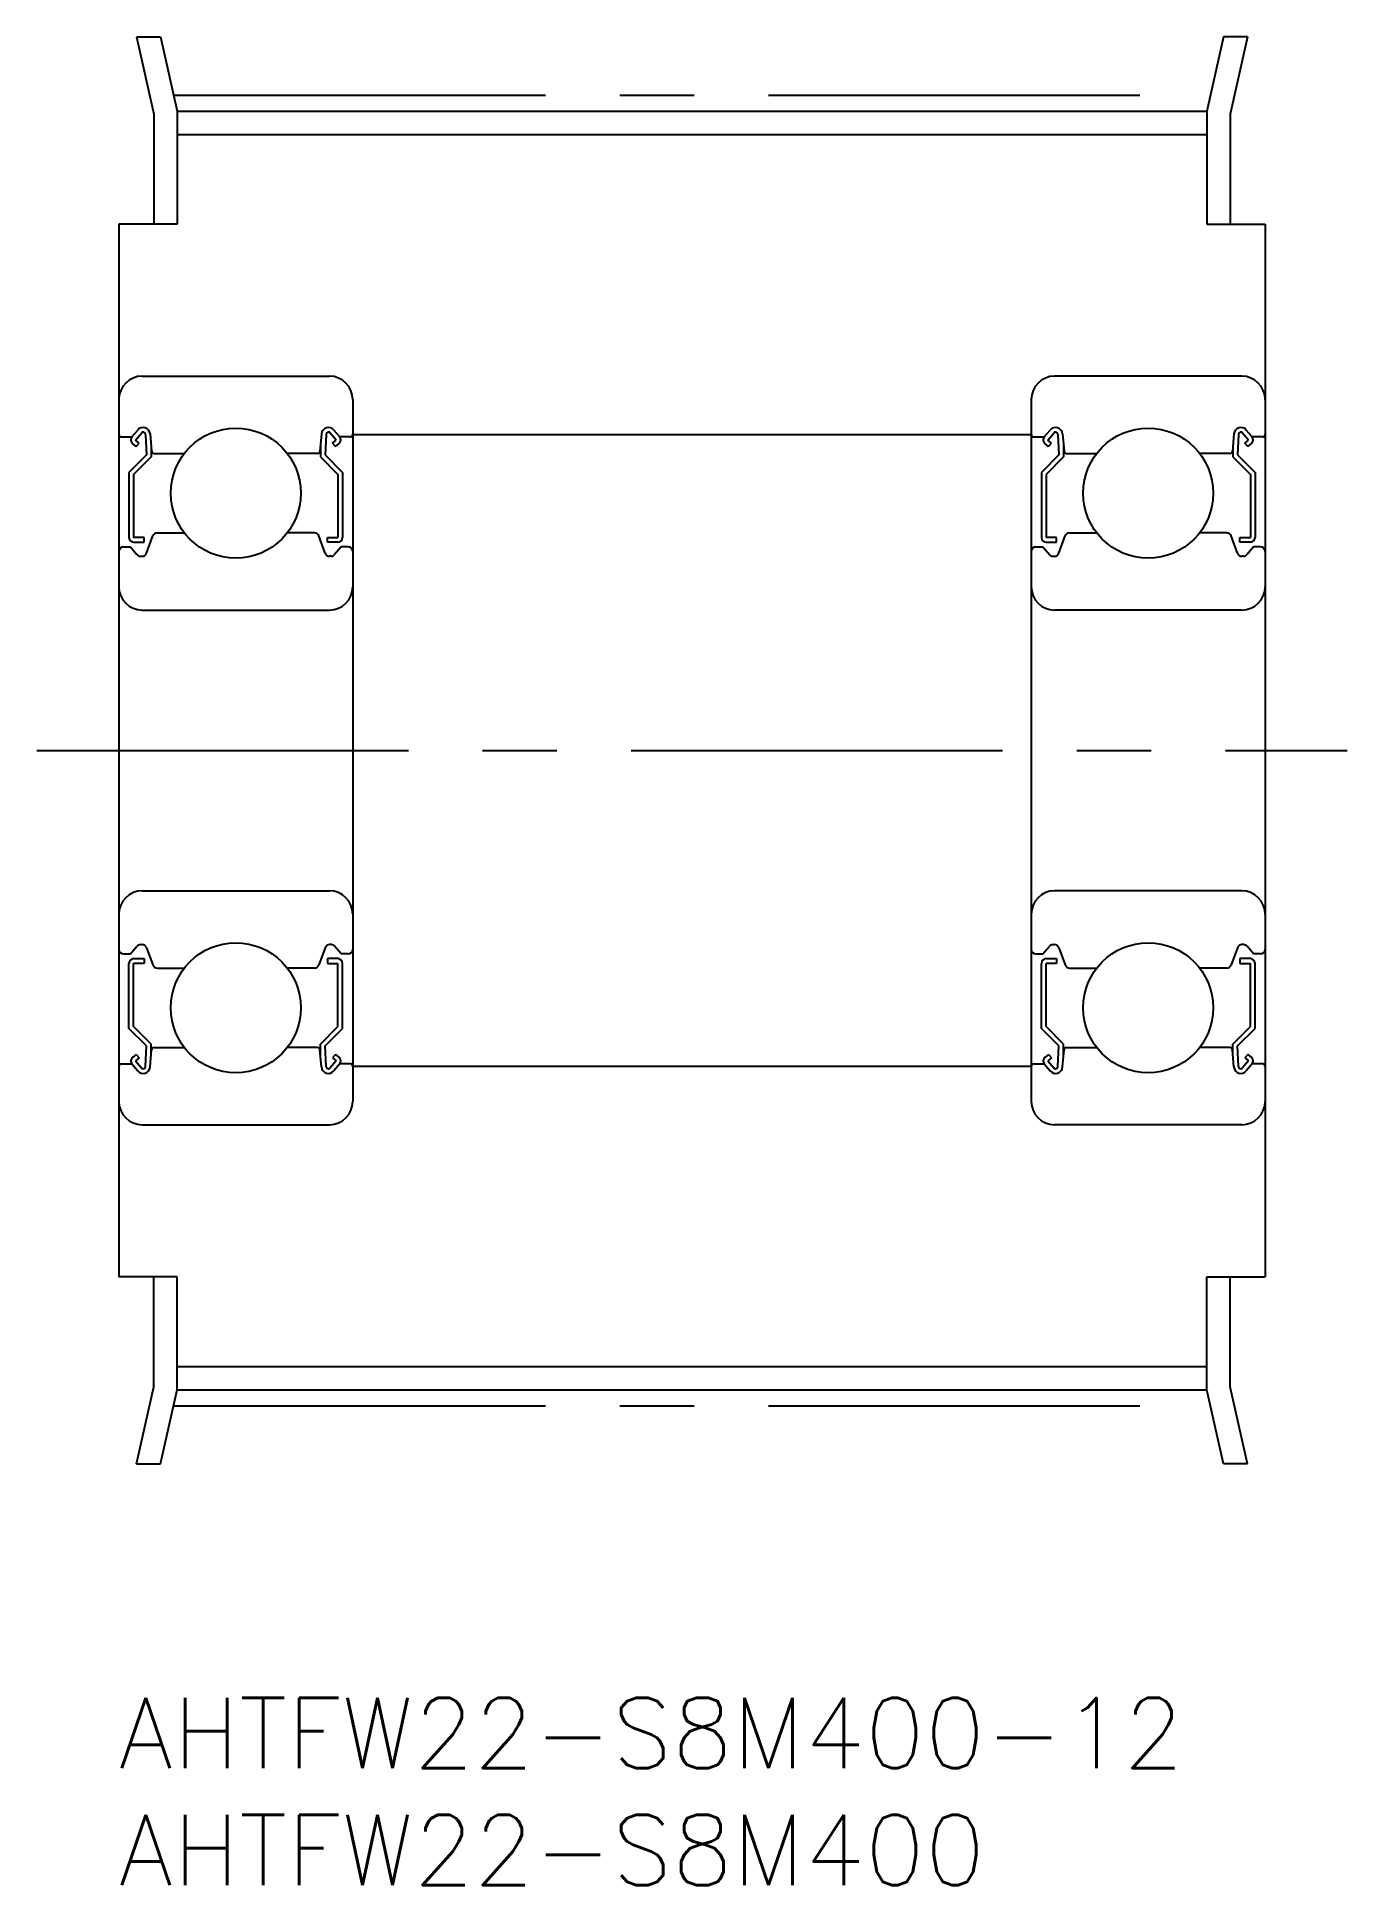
# Model space of a CAD drawing. Extents: x -3.5 to 52.5, y -8 to 71.
import ezdxf

# ---------------------------------------------------------------- set-up
doc = ezdxf.new("R2010")
doc.units = 0
doc.header["$LTSCALE"] = 0.5
doc.linetypes.add('CENTER', pattern=[50.8, 31.75, -6.35, 6.35, -6.35])
for name, color, linetype in [('MSM_CENTER', 1, 'CENTER'), ('MSM_CONTINUOUS', 7, 'CONTINUOUS'), ('MSM_PART_NUMBER', 7, 'CONTINUOUS')]:
    doc.layers.add(name, color=color, linetype=linetype)
doc.styles.get("Standard").update_dxf_attribs({"font": 'txt.shx', "height": 3, "bigfont": 'bigfont.shx'})

# ---------------------------------------------------------------- blocks, each defined once
blk = doc.blocks.new('*U2')
at = {"layer": 'MSM_PART_NUMBER'}
blk.add_text('AHTFW22-S8M400-12', height=3, dxfattribs=at).set_placement((0, -3))
blk = doc.blocks.new('*U3')
at = {"layer": 'MSM_PART_NUMBER'}
blk.add_text('AHTFW22-S8M400', height=3, dxfattribs=at).set_placement((0, -8))

msp = doc.modelspace()

# ---------------------------------------------------------------- linework, layer by layer
at = {"layer": 'MSM_CENTER'}
for p, q in [((2.368, 68.51), (46.632, 68.51)), ((-3.5, 40.5), (52.5, 40.5)), ((2.368, 12.49), (46.632, 12.49))]:
    msp.add_line(p, q, dxfattribs=at)
at = {"layer": 'MSM_CONTINUOUS'}
for p, q in [((0.753, 71), (1.5, 67.702)), ((0.753, 71), (1.784, 71)), ((1.784, 71), (2.5, 67.825)), ((47.216, 71), (46.5, 67.825)), ((48.247, 71), (47.216, 71)), ((48.247, 71), (47.5, 67.702)), ((1.5, 67.702), (1.5, 63)), ((2.5, 67.825), (2.5, 63)), ((2.5, 67.825), (46.5, 67.825)), ((46.5, 67.825), (46.5, 63)), ((47.5, 67.702), (47.5, 63)), ((2.5, 66.83), (46.5, 66.83)), ((2.5, 63), (0, 63)), ((0, 63), (0, 18)), ((46.5, 63), (49, 63)), ((49, 63), (49, 18)), ((1, 56.5), (9, 56.5)), ((48, 56.5), (40, 56.5)), ((10, 55.5), (10, 25.5)), ((39, 55.5), (39, 25.5)), ((0.1, 53.9), (0.56, 53.9)), ((0.56, 53.9), (0.81, 54.197)), ((0.713, 53.771), (0.963, 54.069)), ((0.866, 53.643), (0.713, 53.771)), ((1.14, 54.01), (1.183, 53.133)), ((1.338, 54.031), (1.403, 53.291)), ((8.662, 54.031), (8.597, 53.291)), ((8.86, 54.01), (8.817, 53.133)), ((9.287, 53.771), (9.037, 54.069)), ((9.134, 53.643), (9.287, 53.771)), ((9.44, 53.9), (9.19, 54.197)), ((9.9, 53.9), (9.44, 53.9)), ((10, 54), (39, 54)), ((39.1, 53.9), (39.56, 53.9)), ((39.56, 53.9), (39.81, 54.197)), ((39.713, 53.771), (39.963, 54.069)), ((39.866, 53.643), (39.713, 53.771)), ((40.14, 54.01), (40.183, 53.133)), ((40.338, 54.031), (40.403, 53.291)), ((47.662, 54.031), (47.597, 53.291)), ((47.86, 54.01), (47.817, 53.133)), ((48.287, 53.771), (48.037, 54.069)), ((48.134, 53.643), (48.287, 53.771)), ((48.44, 53.9), (48.19, 54.197)), ((48.9, 53.9), (48.44, 53.9)), ((1.183, 53.133), (0.433, 52.383)), ((0.738, 53.49), (0.585, 53.618)), ((1.383, 53.05), (0.633, 52.3)), ((0.738, 53.49), (0.866, 53.643)), ((1.383, 53.52), (1.383, 53.05)), ((1.503, 53.2), (2.803, 53.2)), ((8.497, 53.2), (7.197, 53.2)), ((8.617, 53.52), (8.617, 53.05)), ((8.617, 53.05), (9.367, 52.3)), ((8.817, 53.133), (9.567, 52.383)), ((9.262, 53.49), (9.134, 53.643)), ((9.262, 53.49), (9.415, 53.618)), ((40.183, 53.133), (39.433, 52.383)), ((39.738, 53.49), (39.585, 53.618)), ((40.383, 53.05), (39.633, 52.3)), ((39.738, 53.49), (39.866, 53.643)), ((40.383, 53.52), (40.383, 53.05)), ((40.503, 53.2), (41.803, 53.2)), ((47.497, 53.2), (46.197, 53.2)), ((47.617, 53.52), (47.617, 53.05)), ((47.617, 53.05), (48.367, 52.3)), ((47.817, 53.133), (48.567, 52.383)), ((48.262, 53.49), (48.134, 53.643)), ((48.262, 53.49), (48.415, 53.618)), ((0.433, 52.383), (0.433, 49.6)), ((0.633, 52.3), (0.633, 49.6)), ((9.367, 52.3), (9.367, 49.6)), ((9.567, 52.383), (9.567, 49.6)), ((39.433, 52.383), (39.433, 49.6)), ((39.633, 52.3), (39.633, 49.6)), ((48.367, 52.3), (48.367, 49.6)), ((48.567, 52.383), (48.567, 49.6)), ((1.638, 49.8), (2.803, 49.8)), ((8.362, 49.8), (7.197, 49.8)), ((40.638, 49.8), (41.803, 49.8)), ((47.362, 49.8), (46.197, 49.8)), ((0.2, 49.2), (0.5, 49.2)), ((0.5, 49.2), (0.776, 48.871)), ((1.083, 49.6), (0.633, 49.6)), ((0.633, 49.4), (1.083, 49.4)), ((1.083, 49.4), (1.083, 49.6)), ((1.182, 48.932), (1.45, 49.668)), ((8.818, 48.932), (8.55, 49.668)), ((8.917, 49.6), (9.367, 49.6)), ((8.917, 49.4), (8.917, 49.6)), ((9.367, 49.4), (8.917, 49.4)), ((9.5, 49.2), (9.224, 48.871)), ((9.8, 49.2), (9.5, 49.2)), ((39.2, 49.2), (39.5, 49.2)), ((39.5, 49.2), (39.776, 48.871)), ((40.083, 49.6), (39.633, 49.6)), ((39.633, 49.4), (40.083, 49.4)), ((40.083, 49.4), (40.083, 49.6)), ((40.182, 48.932), (40.45, 49.668)), ((47.818, 48.932), (47.55, 49.668)), ((47.917, 49.6), (48.367, 49.6)), ((47.917, 49.4), (47.917, 49.6)), ((48.367, 49.4), (47.917, 49.4)), ((48.5, 49.2), (48.224, 48.871)), ((48.8, 49.2), (48.5, 49.2)), ((0.929, 48.8), (0.994, 48.8)), ((9.071, 48.8), (9.006, 48.8)), ((39.929, 48.8), (39.994, 48.8)), ((48.071, 48.8), (48.006, 48.8)), ((1, 46.5), (9, 46.5)), ((48, 46.5), (40, 46.5)), ((1, 34.5), (9, 34.5)), ((48, 34.5), (40, 34.5)), ((0.2, 31.8), (0.5, 31.8)), ((0.5, 31.8), (0.776, 32.129)), ((0.633, 31.6), (1.083, 31.6)), ((0.929, 32.2), (0.994, 32.2)), ((1.083, 31.6), (1.083, 31.4)), ((1.182, 32.068), (1.45, 31.332)), ((8.818, 32.068), (8.55, 31.332)), ((9.367, 31.6), (8.917, 31.6)), ((8.917, 31.6), (8.917, 31.4)), ((9.071, 32.2), (9.006, 32.2)), ((9.5, 31.8), (9.224, 32.129)), ((9.8, 31.8), (9.5, 31.8)), ((39.2, 31.8), (39.5, 31.8)), ((39.5, 31.8), (39.776, 32.129)), ((39.633, 31.6), (40.083, 31.6)), ((39.929, 32.2), (39.994, 32.2)), ((40.083, 31.6), (40.083, 31.4)), ((40.182, 32.068), (40.45, 31.332)), ((47.818, 32.068), (47.55, 31.332)), ((47.917, 31.6), (47.917, 31.4)), ((48.367, 31.6), (47.917, 31.6)), ((48.071, 32.2), (48.006, 32.2)), ((48.5, 31.8), (48.224, 32.129)), ((48.8, 31.8), (48.5, 31.8)), ((0.433, 28.617), (0.433, 31.4)), ((0.633, 28.7), (0.633, 31.4)), ((1.083, 31.4), (0.633, 31.4)), ((1.638, 31.2), (2.803, 31.2)), ((8.362, 31.2), (7.197, 31.2)), ((8.917, 31.4), (9.367, 31.4)), ((9.367, 28.7), (9.367, 31.4)), ((9.567, 28.617), (9.567, 31.4)), ((39.433, 28.617), (39.433, 31.4)), ((40.083, 31.4), (39.633, 31.4)), ((39.633, 28.7), (39.633, 31.4)), ((40.638, 31.2), (41.803, 31.2)), ((47.362, 31.2), (46.197, 31.2)), ((47.917, 31.4), (48.367, 31.4)), ((48.367, 28.7), (48.367, 31.4)), ((48.567, 28.617), (48.567, 31.4)), ((1.183, 27.867), (0.433, 28.617)), ((1.383, 27.95), (0.633, 28.7)), ((8.617, 27.95), (9.367, 28.7)), ((8.817, 27.867), (9.567, 28.617)), ((40.183, 27.867), (39.433, 28.617)), ((40.383, 27.95), (39.633, 28.7)), ((47.617, 27.95), (48.367, 28.7)), ((47.817, 27.867), (48.567, 28.617)), ((1.14, 26.99), (1.183, 27.867)), ((1.338, 26.969), (1.403, 27.709)), ((1.383, 27.48), (1.383, 27.95)), ((1.503, 27.8), (2.803, 27.8)), ((8.497, 27.8), (7.197, 27.8)), ((8.662, 26.969), (8.597, 27.709)), ((8.617, 27.48), (8.617, 27.95)), ((8.86, 26.99), (8.817, 27.867)), ((40.14, 26.99), (40.183, 27.867)), ((40.338, 26.969), (40.403, 27.709)), ((40.383, 27.48), (40.383, 27.95)), ((40.503, 27.8), (41.803, 27.8)), ((47.497, 27.8), (46.197, 27.8)), ((47.662, 26.969), (47.597, 27.709)), ((47.617, 27.48), (47.617, 27.95)), ((47.86, 26.99), (47.817, 27.867)), ((0.1, 27.1), (0.56, 27.1)), ((0.56, 27.1), (0.81, 26.803)), ((0.738, 27.51), (0.585, 27.382)), ((0.866, 27.357), (0.713, 27.229)), ((0.713, 27.229), (0.963, 26.931)), ((0.738, 27.51), (0.866, 27.357)), ((9.287, 27.229), (9.037, 26.931)), ((9.262, 27.51), (9.134, 27.357)), ((9.134, 27.357), (9.287, 27.229)), ((9.44, 27.1), (9.19, 26.803)), ((9.262, 27.51), (9.415, 27.382)), ((9.9, 27.1), (9.44, 27.1)), ((10, 27), (39, 27)), ((39.1, 27.1), (39.56, 27.1)), ((39.56, 27.1), (39.81, 26.803)), ((39.738, 27.51), (39.585, 27.382)), ((39.866, 27.357), (39.713, 27.229)), ((39.713, 27.229), (39.963, 26.931)), ((39.738, 27.51), (39.866, 27.357)), ((48.287, 27.229), (48.037, 26.931)), ((48.262, 27.51), (48.134, 27.357)), ((48.134, 27.357), (48.287, 27.229)), ((48.44, 27.1), (48.19, 26.803)), ((48.262, 27.51), (48.415, 27.382)), ((48.9, 27.1), (48.44, 27.1)), ((1, 24.5), (9, 24.5)), ((48, 24.5), (40, 24.5)), ((44, 24.5), (44, 24.5)), ((2.5, 18), (0, 18)), ((1.5, 13.298), (1.5, 18)), ((2.5, 13.175), (2.5, 18)), ((46.5, 13.175), (46.5, 18)), ((46.5, 18), (49, 18)), ((47.5, 13.298), (47.5, 18)), ((2.5, 14.17), (46.5, 14.17)), ((0.753, 10), (1.5, 13.298)), ((1.784, 10), (2.5, 13.175)), ((2.5, 13.175), (46.5, 13.175)), ((47.216, 10), (46.5, 13.175)), ((48.247, 10), (47.5, 13.298)), ((0.753, 10), (1.784, 10)), ((48.247, 10), (47.216, 10))]:
    msp.add_line(p, q, dxfattribs=at)
for centre in [(5, 51.5), (44, 51.5), (5, 29.5), (44, 29.5)]:
    msp.add_circle(centre, 2.778, dxfattribs=at)
for centre, radius, start, end in [((1, 55.5), 1, 90, 180), ((9, 55.5), 1, 0, 90), ((40, 55.5), 1, 90, 180), ((48, 55.5), 1, 0, 90), ((0.1, 54), 0.1, 180, 270), ((0.713, 53.771), 0.2, 140.00119, 230.08703), ((1.039, 54.005), 0.3, 4.99683, 140.00119), ((1.04, 54.005), 0.1, 2.81979, 140.00022), ((8.961, 54.005), 0.3, 39.99881, 175.00317), ((8.96, 54.005), 0.1, 39.99978, 177.18021), ((9.287, 53.771), 0.2, 309.91297, 39.99881), ((9.9, 54), 0.1, 270, 0), ((39.1, 54), 0.1, 180, 270), ((39.713, 53.771), 0.2, 140.00119, 230.08703), ((40.039, 54.005), 0.3, 4.99683, 140.00119), ((40.04, 54.005), 0.1, 2.81979, 140.00022), ((47.961, 54.005), 0.3, 39.99881, 175.00317), ((47.96, 54.005), 0.1, 39.99978, 177.18021), ((48.287, 53.771), 0.2, 309.91297, 39.99881), ((48.9, 54), 0.1, 270, 0), ((1.503, 53.3), 0.1, 184.99683, 270), ((8.497, 53.3), 0.1, 270, 355.00317), ((40.503, 53.3), 0.1, 184.99683, 270), ((47.497, 53.3), 0.1, 270, 355.00317), ((1.638, 49.6), 0.2, 90, 159.99165), ((8.362, 49.6), 0.2, 20.00835, 90), ((40.638, 49.6), 0.2, 90, 159.99165), ((47.362, 49.6), 0.2, 20.00835, 90), ((0.2, 49), 0.2, 90, 180), ((0.633, 49.6), 0.2, 180, 270), ((9.367, 49.6), 0.2, 270, 0), ((9.8, 49), 0.2, 0, 90), ((39.2, 49), 0.2, 90, 180), ((39.633, 49.6), 0.2, 180, 270), ((48.367, 49.6), 0.2, 270, 0), ((48.8, 49), 0.2, 0, 90), ((0.929, 49), 0.2, 219.9952, 270), ((0.994, 49), 0.2, 270, 339.99165), ((9.006, 49), 0.2, 200.00835, 270), ((9.071, 49), 0.2, 270, 320.0048), ((39.929, 49), 0.2, 219.9952, 270), ((39.994, 49), 0.2, 270, 339.99165), ((48.006, 49), 0.2, 200.00835, 270), ((48.071, 49), 0.2, 270, 320.0048), ((1, 47.5), 1, 180, 270), ((9, 47.5), 1, 270, 0), ((40, 47.5), 1, 180, 270), ((48, 47.5), 1, 270, 0), ((1, 33.5), 1, 90, 180), ((9, 33.5), 1, 0, 90), ((40, 33.5), 1, 90, 180), ((48, 33.5), 1, 0, 90), ((0.2, 32), 0.2, 180, 270), ((0.633, 31.4), 0.2, 90, 180), ((0.929, 32), 0.2, 90, 140.0048), ((0.994, 32), 0.2, 20.00835, 90), ((9.006, 32), 0.2, 90, 159.99165), ((9.071, 32), 0.2, 39.9952, 90), ((9.367, 31.4), 0.2, 0, 90), ((9.8, 32), 0.2, 270, 0), ((39.2, 32), 0.2, 180, 270), ((39.633, 31.4), 0.2, 90, 180), ((39.929, 32), 0.2, 90, 140.0048), ((39.994, 32), 0.2, 20.00835, 90), ((48.006, 32), 0.2, 90, 159.99165), ((48.071, 32), 0.2, 39.9952, 90), ((48.367, 31.4), 0.2, 0, 90), ((48.8, 32), 0.2, 270, 0), ((1.638, 31.4), 0.2, 200.00835, 270), ((8.362, 31.4), 0.2, 270, 339.99165), ((40.638, 31.4), 0.2, 200.00835, 270), ((47.362, 31.4), 0.2, 270, 339.99165), ((1.503, 27.7), 0.1, 90, 175.00317), ((8.497, 27.7), 0.1, 4.99683, 90), ((40.503, 27.7), 0.1, 90, 175.00317), ((47.497, 27.7), 0.1, 4.99683, 90), ((0.1, 27), 0.1, 90, 180), ((0.713, 27.229), 0.2, 129.91297, 219.99881), ((1.039, 26.995), 0.3, 219.99881, 355.00317), ((1.04, 26.995), 0.1, 219.99978, 357.18021), ((8.961, 26.995), 0.3, 184.99683, 320.00119), ((8.96, 26.995), 0.1, 182.81979, 320.00022), ((9.287, 27.229), 0.2, 320.00119, 50.08703), ((9.9, 27), 0.1, 0, 90), ((39.1, 27), 0.1, 90, 180), ((39.713, 27.229), 0.2, 129.91297, 219.99881), ((40.039, 26.995), 0.3, 219.99881, 355.00317), ((40.04, 26.995), 0.1, 219.99978, 357.18021), ((47.961, 26.995), 0.3, 184.99683, 320.00119), ((47.96, 26.995), 0.1, 182.81979, 320.00022), ((48.287, 27.229), 0.2, 320.00119, 50.08703), ((48.9, 27), 0.1, 0, 90), ((1, 25.5), 1, 180, 270), ((9, 25.5), 1, 270, 0), ((40, 25.5), 1, 180, 270), ((48, 25.5), 1, 270, 0)]:
    msp.add_arc(centre, radius, start, end, dxfattribs=at)

# ---------------------------------------------------------------- block references
for name in ['*U2', '*U3']:
    msp.add_blockref(name, (0, 0), dxfattribs=at)

doc.saveas('drawing.dxf')
